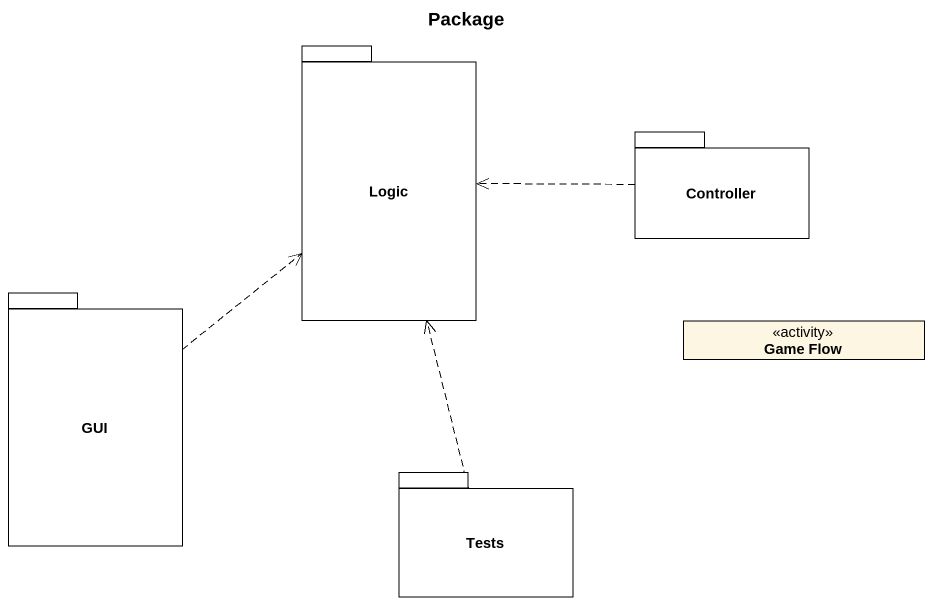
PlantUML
@startuml
title Package
hide circle
hide empty members
package Logic {
}
package Controller {
}
package GUI {
}
class "Game Flow" as Game_Flow <<activity>>
package Tests {
}
Controller .left.> Logic
GUI .up.> Logic
Tests .up.> Logic
@enduml
